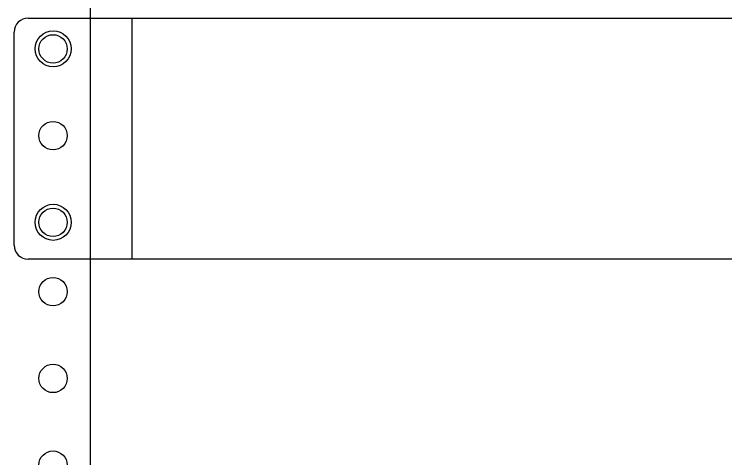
# Model space of a CAD drawing. Header units: millimetres. Extents: x 11355 to 11505, y 8083 to 8171.
# Drawn here: x 11358.31 to 11363.44, y 8100.11 to 8103.31 of the extents above; entities that cross this region are included whole.
import ezdxf

# ---------------------------------------------------------------- set-up
doc = ezdxf.new("R2010")
doc.units = ezdxf.units.MM
for name, color, linetype in [('Elem. Eléctricos - Termomagneticas', 7, 'Continuous'), ('Ordenador de Cables 1U', 7, 'Continuous'), ('Rack - Base 15U', 7, 'Continuous')]:
    doc.layers.add(name, color=color, linetype=linetype)

# ---------------------------------------------------------------- blocks, each defined once
blk = doc.blocks.new('Rack 15U - Gabitel')
blk.add_line((2367.898, 1374.212), (2367.898, 1400.827))
for centre in [(2367.628, 1391.582), (2367.628, 1390.957), (2367.628, 1390.332), (2367.628, 1389.832), (2367.628, 1389.207), (2367.628, 1388.582)]:
    blk.add_circle(centre, 0.1025)
blk = doc.blocks.new('Ordenador de Cables 1U')
at = {"layer": 'Ordenador de Cables 1U'}
for p, q in [((-5.0234, 0), (-4.2738, 0)), ((-4.2738, 0), (12.9333, 0)), ((-4.2738, 0), (-4.2738, -1.7363)), ((-5.1234, -1.6363), (-5.1234, -0.1)), ((-4.2738, -1.7363), (-5.0234, -1.7363)), ((12.9333, -1.7363), (-4.2738, -1.7363))]:
    blk.add_line(p, q, dxfattribs=at)
for centre in [(-4.8431, -0.2211), (-4.8431, -1.4711)]:
    blk.add_circle(centre, 0.13, dxfattribs=at)
for centre, start, end in [((-5.0234, -0.1), 90, 180), ((-5.0234, -1.6363), 180, 270)]:
    blk.add_arc(centre, 0.1, start, end, dxfattribs=at)

msp = doc.modelspace()

# ---------------------------------------------------------------- block references
at = {"layer": 'Elem. Eléctricos - Termomagneticas', "color": 7}
msp.add_blockref('Ordenador de Cables 1U', (11363.4302, 8103.2845), dxfattribs=at)
at = {"layer": 'Rack - Base 15U'}
msp.add_blockref('Rack 15U - Gabitel', (8990.959, 6711.4813), dxfattribs=at)

doc.saveas('drawing.dxf')
